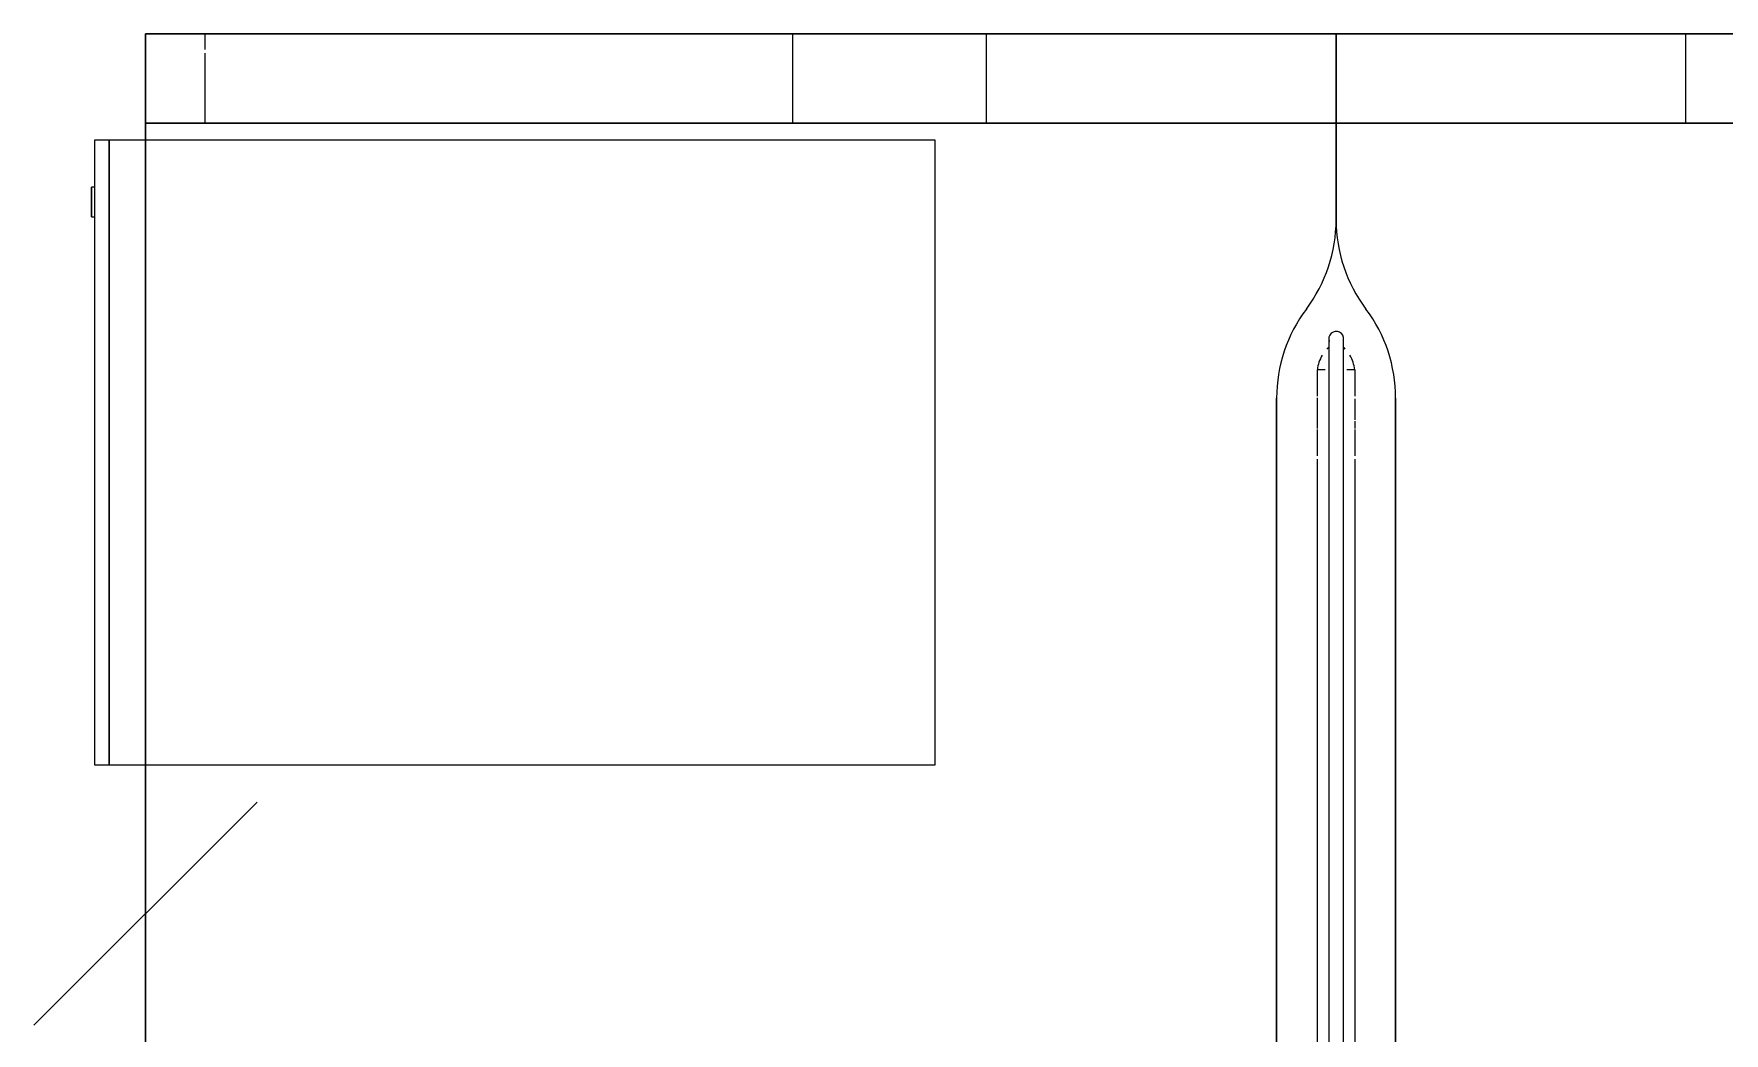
# Model space of a CAD drawing. Header units: millimetres. Extents: x 90978 to 295199, y -4084 to 97293.
# Drawn here: x 198322 to 199458, y 33091 to 33763 of the extents above; entities that cross this region are included whole.
import ezdxf

# ---------------------------------------------------------------- set-up
doc = ezdxf.new("R2010")
doc.units = ezdxf.units.MM
doc.header["$MEASUREMENT"] = 0
doc.layers.get('0').update_dxf_attribs({"linetype": 'CONTINUOUS'})
doc.layers.add('I-FURN', color=8, linetype='CONTINUOUS', lineweight=9)

msp = doc.modelspace()

# ---------------------------------------------------------------- linework, layer by layer
at = {"linetype": 'ByBlock', "lineweight": -2}
msp.add_line((198322, 33096.2), (198472, 33246.2), dxfattribs=at)
at = {"layer": 'I-FURN'}
for p, q in [((199197, 33762.7), (198397, 33762.7)), ((198397, 33762.7), (198397, 32162.7)), ((198397, 32162.7), (198397, 33762.7)), ((198397, 33762.7), (199197, 33762.7)), ((198397, 33762.7), (198832, 33762.7)), ((198437, 33762.7), (198397, 33762.7)), ((198397, 33762.7), (198397, 33702.7)), ((198397, 33702.7), (198397, 33762.7)), ((199957, 33762.7), (198437, 33762.7)), ((198437, 33752.2), (198437, 33762.7)), ((198437, 33752.2), (198437, 33762.7)), ((198832, 33762.7), (198962, 33762.7)), ((198832, 33702.7), (198832, 33762.7)), ((198832, 33702.7), (198832, 33762.7)), ((198962, 33762.7), (199432, 33762.7)), ((198962, 33702.7), (198962, 33762.7)), ((198962, 33702.7), (198962, 33762.7)), ((199197, 33637.7), (199197, 33762.7)), ((199197, 33762.7), (199197, 33637.7)), ((199997, 33762.7), (199197, 33762.7)), ((199197, 33762.7), (199197, 33637.7)), ((199197, 33637.7), (199197, 33762.7)), ((199197, 33762.7), (199997, 33762.7)), ((199432, 33762.7), (199562.3, 33762.7)), ((199432, 33702.7), (199432, 33762.7)), ((199432, 33702.7), (199432, 33762.7)), ((198437, 33702.7), (198437, 33749.8)), ((198437, 33702.7), (198437, 33749.8)), ((198397, 33702.7), (198437, 33702.7)), ((198832, 33702.7), (198397, 33702.7)), ((198437, 33702.7), (199957, 33702.7)), ((198962, 33702.7), (198832, 33702.7)), ((199432, 33702.7), (198962, 33702.7)), ((199562.3, 33702.7), (199432, 33702.7)), ((198372.7, 33691.2), (198362.7, 33691.2)), ((198362.7, 33691.2), (198362.7, 33271.2)), ((198372.7, 33271.2), (198372.7, 33691.2)), ((198397, 33691.2), (198372.7, 33691.2)), ((198372.7, 33691.2), (198372.7, 33271.2)), ((198927.7, 33691.2), (198397, 33691.2)), ((198927.7, 33271.2), (198927.7, 33691.2)), ((198362.7, 33659.6), (198360.7, 33659.6)), ((198360.7, 33639.6), (198360.7, 33659.6)), ((198360.7, 33659.6), (198360.7, 33639.6)), ((198360.7, 33639.6), (198362.7, 33639.6)), ((199192, 33557.7), (199192, 33557.7)), ((199192, 33557.7), (199192, 33557.5)), ((199192, 33557.5), (199192, 33557.2)), ((199192, 33557.2), (199192, 33556.7)), ((199192, 33556.7), (199192, 33556.1)), ((199192, 33556.1), (199192, 33555.4)), ((199192, 33555.4), (199192, 33554.6)), ((199192, 33554.6), (199192, 33553.6)), ((199192, 33553.6), (199192, 33552.5)), ((199192, 33552.5), (199192, 33551.3)), ((199192, 33551.3), (199192, 33550)), ((199202, 33557.6), (199202, 33557.7)), ((199202, 33557.7), (199202, 33557.7)), ((199202, 33557.4), (199202, 33557.6)), ((199202, 33557), (199202, 33557.4)), ((199202, 33556.6), (199202, 33557)), ((199202, 33555.9), (199202, 33556.6)), ((199202, 33555.2), (199202, 33555.9)), ((199202, 33554.3), (199202, 33555.2)), ((199202, 33553.3), (199202, 33554.3)), ((199202, 33552.2), (199202, 33553.3)), ((199202, 33551), (199202, 33552.2)), ((199202, 33549.7), (199202, 33551)), ((199192, 33550), (199192, 33548.6)), ((199192, 33548.6), (199192, 33547)), ((199192, 33547), (199192, 33545.4)), ((199192, 33545.4), (199192, 33543.6)), ((199192, 33543.6), (199192, 33541.7)), ((199192, 33541.7), (199192, 33539.7)), ((199192, 33539.7), (199192, 33537.7)), ((199202, 33548.2), (199202, 33549.7)), ((199202, 33546.6), (199202, 33548.2)), ((199202, 33544.9), (199202, 33546.6)), ((199202, 33543.1), (199202, 33544.9)), ((199202, 33541.2), (199202, 33543.1)), ((199202, 33539.2), (199202, 33541.2)), ((199184.4, 33531.2), (199184.4, 33532.3)), ((199189.7, 33536.8), (199184.5, 33536.8)), ((199184.5, 33519.2), (199184.5, 33536.8)), ((199192, 33537.7), (199192, 33535.5)), ((199192, 33535.5), (199192, 33533.2)), ((199192, 33533.2), (199192, 33530.8)), ((199192, 33530.8), (199192, 33528.4)), ((199192, 33528.4), (199192, 33525.8)), ((199202, 33537.1), (199202, 33539.2)), ((199202, 33534.9), (199202, 33537.1)), ((199202, 33532.6), (199202, 33534.9)), ((199202, 33530.2), (199202, 33532.6)), ((199202, 33527.7), (199202, 33530.2)), ((199209.5, 33536.8), (199204.3, 33536.8)), ((199209.5, 33536.8), (199209.5, 33519.2)), ((199209.5, 33532.3), (199209.5, 33531.2)), ((199157, 32614), (199157, 33517.7)), ((199157, 33517.7), (199157, 32614)), ((199184.5, 33502.1), (199184.5, 33517.9)), ((199192, 33525.8), (199192, 33523.2)), ((199192, 33523.2), (199192, 33520.5)), ((199192, 33520.5), (199192, 33517.8)), ((199192, 33517.8), (199192, 33515)), ((199202, 33525.1), (199202, 33527.7)), ((199202, 33522.5), (199202, 33525.1)), ((199202, 33519.8), (199202, 33522.5)), ((199202, 33517), (199202, 33519.8)), ((199202, 33514.2), (199202, 33517)), ((199209.5, 33517.4), (199209.5, 33503.1)), ((199237, 33517.7), (199237, 32614)), ((199237, 32614), (199237, 33517.7)), ((199192, 33515), (199192, 33512.1)), ((199192, 33512.1), (199192, 33509.1)), ((199192, 33509.1), (199192, 33506.1)), ((199192, 33506.1), (199192, 33503.1)), ((199202, 33511.3), (199202, 33514.2)), ((199202, 33508.3), (199202, 33511.3)), ((199202, 33505.3), (199202, 33508.3)), ((199184.4, 33497.3), (199184.4, 33502.2)), ((199184.5, 33478.9), (199184.5, 33496.6)), ((199192, 33503.1), (199192, 33500)), ((199192, 33500), (199192, 33496.9)), ((199192, 33496.9), (199192, 33493.8)), ((199202, 33502.3), (199202, 33505.3)), ((199202, 33499.2), (199202, 33502.3)), ((199202, 33496.1), (199202, 33499.2)), ((199202, 33492.9), (199202, 33496.1)), ((199209.5, 33502.2), (199209.5, 33497.3)), ((199209.5, 33496.6), (199209.5, 33478.9)), ((199192, 33493.8), (199192, 33490.6)), ((199192, 33490.6), (199192, 33487.4)), ((199192, 33487.4), (199192, 33484.2)), ((199192, 33484.2), (199192, 33480.9)), ((199202, 33489.7), (199202, 33492.9)), ((199202, 33486.5), (199202, 33489.7)), ((199202, 33483.3), (199202, 33486.5)), ((199202, 33480.1), (199202, 33483.3)), ((199184.4, 32438.6), (199184.4, 33476.8)), ((199192, 33480.9), (199192, 33477.7)), ((199192, 33477.7), (199192, 33476.8)), ((199192, 33476.8), (199192, 32438.6)), ((199202, 33476.8), (199202, 33480.1)), ((199202, 32438.6), (199202, 33476.8)), ((199209.5, 33476.8), (199209.5, 32438.6)), ((198362.7, 33271.2), (198372.7, 33271.2)), ((198372.7, 33271.2), (198397, 33271.2)), ((198397, 33271.2), (198927.7, 33271.2))]:
    msp.add_line(p, q, dxfattribs=at)
for centre, radius, start, end in [((199097, 33637.7), 100, 323.1301, 0), ((199097, 33637.7), 100, 323.1301, 0), ((199297, 33637.7), 100, 180, 216.8699), ((199297, 33637.7), 100, 180, 216.8699), ((199257, 33517.7), 100, 143.1301, 180), ((199257, 33517.7), 100, 143.1301, 180), ((199137, 33517.7), 100, 0, 36.8699), ((199137, 33517.7), 100, 0, 36.8699), ((199197, 33557.7), 5, 353.0848, 201.8252), ((199197, 33544.9), 8.51, 125.5405, 136.5486), ((199197, 33544.9), 8.51, 43.4514, 54.4595), ((199207.9, 33534.5), 23.6, 149.1436, 174.3336), ((199186, 33534.5), 23.6, 5.6664, 30.8564)]:
    msp.add_arc(centre, radius, start, end, dxfattribs=at)

doc.saveas('drawing.dxf')
